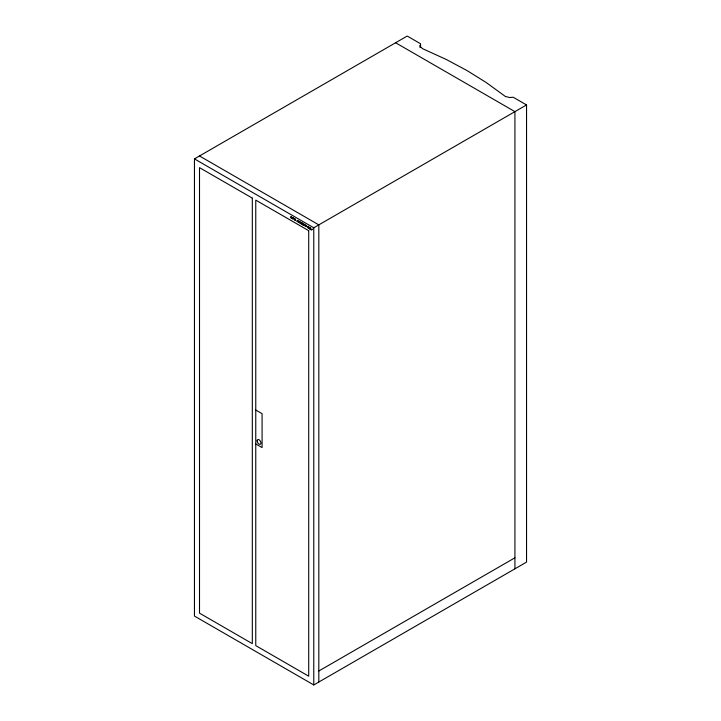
<?xml version="1.0" encoding="UTF-8"?>
<svg xmlns="http://www.w3.org/2000/svg" width="721" height="721" viewBox="0 0 721 721"><rect width="100%" height="100%" fill="white"/><g stroke="black" fill="none" stroke-linecap="round" stroke-linejoin="round"><path stroke-width="1.08" d="M420.055 47.595L420.055 45.342L420.55 46.937L422.65 48.713L446.263 59.464L466.947 70.523L486.116 82.464L505.376 96.461L509.567 97.524L513.208 97.236L526.546 104.933L526.546 562.11L313.77 684.95L194.454 616.067L194.454 158.89L407.23 36.05L420.559 43.747L420.559 47.126M194.454 158.89L313.77 227.782L526.546 104.933M318.817 671.008L514.929 557.793M395.613 42.755L514.929 111.638L514.929 568.815M199.51 155.979L318.817 224.862L318.817 682.03M255.766 410.033L262.084 413.683L262.084 447.579L255.766 443.938M313.77 227.782L313.77 684.95M300.315 222.383L300.324 223.501L298.972 222.095L298.737 222.582L298.737 220.959L300.315 222.383M303.28 224.267C303.748 226.809 304.956 223.573 303.28 224.267M305.082 225.312C305.524 227.827 306.804 224.655 305.082 225.312M294.024 218.742L292.438 218.95L292.438 217.327L294.024 218.742M304.505 225.105C302.568 226.782 303.244 221.491 304.505 225.105M306.317 226.142C304.37 227.827 305.046 222.537 306.317 226.142M294.474 219.175C295.664 220.833 295.79 221.239 294.24 219.355C294.925 217.94 296.755 220.049 294.474 219.175M308.705 228.196L310.12 229.152L308.967 228.242L309.994 228.224L309.985 227.656L309.03 227.25A1.208 0.694 60 0 1 309.615 227.485L309.805 227.926L308.93 227.872A0.919 0.532 60 0 0 308.741 228.079L308.705 228.196M311.842 229.557C310.445 230.657 310.472 225.727 310.499 228.972C311.661 231.847 312.797 227.494 311.842 229.557M301.946 223.979L300.639 223.528L301.693 223.861L300.585 222.266L301.711 222.78L301.946 223.979M293.78 218.616L292.672 217.706L293.78 218.616M300.08 222.248L298.972 221.338L300.08 222.248M290.815 217.652C290.473 214.344 293.041 220.247 291.762 218.193L290.815 217.652M297.106 221.284C296.773 217.976 299.332 223.88 298.052 221.825L297.106 221.284M291.293 216.895L290.933 217.472L291.644 217.886L291.293 216.895M297.584 220.527L297.223 221.104L297.944 221.518L297.584 220.527M308.038 226.61L307.353 226.998L308.038 227.385L308.038 226.61M308.038 226.331C305.533 226.818 309.489 228.809 308.264 227.521L308.038 226.331M302.405 223.077L302.631 224.835L302.405 223.077M252.314 198.131L199.51 167.642L199.51 613.147L252.314 643.637L252.314 198.131M308.714 230.693L255.766 200.123L255.766 645.628L308.714 676.199L308.714 230.693M257.136 440.837A2.677 1.55 60 0 0 259.975 444.37A2.677 1.55 60 0 0 259.975 440.576A2.677 1.55 60 0 0 257.136 440.837"/></g></svg>
